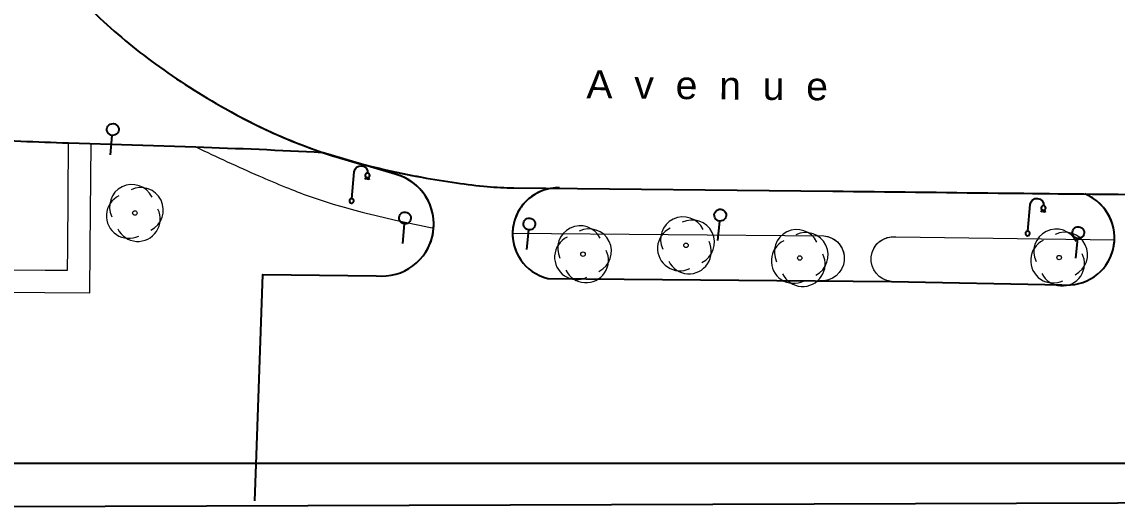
# Model space of a CAD drawing. Extents: x 996 to 1166918, y 537 to 295728.
# Drawn here: x 1042.63 to 1091.48, y 569.66 to 591.43 of the extents above; entities that cross this region are included whole.
import ezdxf

# ---------------------------------------------------------------- set-up
doc = ezdxf.new("R2010")
doc.units = 0
doc.header["$MEASUREMENT"] = 0
doc.linetypes.add('CONTINU', pattern=[0])
doc.layers.get('0').update_dxf_attribs({"linetype": 'CONTINUOUS', "lineweight": 0})
doc.layers.get('DEFPOINTS').update_dxf_attribs({"color": 6, "linetype": 'CONTINUOUS'})
for name, color, linetype in [('BORDURE', 7, 'CONTINU'), ('EP', 4, 'CONTINUOUS'), ('PANNEAUX', 7, 'CONTINUOUS'), ('TEXTE', 7, 'CONTINUOUS')]:
    doc.layers.add(name, color=color, linetype=linetype)
doc.layers.add('CF-TOPO-VEGETATION', color=94, linetype='CONTINUOUS', lineweight=0)
doc.layers.add('DIVERS', color=7, linetype='CONTINU', lineweight=5)
doc.layers.add('Fenêtre flottante', color=7, linetype='CONTINUOUS', plot=False)
doc.styles.get("Standard").update_dxf_attribs({"font": 'arial.ttf'})

# ---------------------------------------------------------------- blocks, each defined once
blk = doc.blocks.new('BL49', base_point=(1.5, 1))
blk.add_lwpolyline([(1.5, 0.5), (1.5, 1.125, -1.008035), (1.5, 1.5, -1.008035), (1.5, 1.125)], format="xyb")
blk = doc.blocks.new('BL55', base_point=(1.5, 1))
blk.add_lwpolyline([(1.5, 0.5625, 0.41421356), (1.4375, 0.5, 0.41421356), (1.5, 0.4375, 0.41421356), (1.5625, 0.5, 0.41421356), (1.5, 0.5625), (1.5, 1.3125, -0.41421356), (1.6875, 1.5, -0.41421356), (1.875, 1.3125, 0.41421356), (1.8125, 1.25, 0.41421356), (1.875, 1.1875, 0.41421356), (1.9375, 1.25, 0.41421356), (1.875, 1.3125)], format="xyb")
for points in [[(1.84375, 1.1875), (1.8125, 1.125)], [(1.875, 1.1875), (1.875, 1.125)], [(1.90625, 1.1875), (1.9375, 1.125)]]:
    blk.add_lwpolyline(points)
blk = doc.blocks.new('cf30arbre20')
blk.add_circle((0, 0), 0.1)
for centre, start, end in [((-0.3, 0), 90, 270), ((0, 0.3), 0, 180), ((0.3, 0), 270, 90), ((0, -0.3), 180, 0)]:
    blk.add_arc(centre, 1, start, end)

msp = doc.modelspace()

# ---------------------------------------------------------------- linework, layer by layer
at = {"layer": 'BORDURE'}
for points in [[(1036.653, 628.983), (1036.917, 608.864, 0.034657), (1037.046, 607.379, 0.027465), (1037.395, 605.74, 0.021806), (1037.965, 603.947, 0.017481), (1038.754, 602.001, 0.009225), (1039.636, 600.108, 0.011904), (1040.481, 598.475, 0.015874), (1041.29, 597.103, 0.022049), (1042.062, 595.991, 0.021672), (1043.787, 593.948, 0.016245), (1045.949, 591.746, 0.033742), (1048.576, 589.559, 0.028748), (1051.697, 587.562, 0.07511), (1058.724, 584.857, 0.008341), (1060.462, 584.504, 0.010579), (1062.017, 584.249, 0.013799), (1063.388, 584.091, 0.018621), (1064.575, 584.031), (1078.799, 583.882, -0.000316), (1086.18, 583.799, 0.000781), (1098.39, 583.681, -0.000959), (1114.338, 583.512, 0.000319), (1132.761, 583.296)], [(996.508, 614.534, 0.000079), (996.6, 614.408, 0.002545), (1000.84, 608.692, 0.00317), (1004.698, 603.612, 0.034624), (1008.737, 599.066, 0.032178), (1013.519, 594.953, 0.016693), (1016.116, 593.12, 0.017696), (1018.754, 591.517, 0.038005), (1024.153, 589.004, 0.03538), (1029.677, 587.365, 0.036573), (1035.283, 586.553, 0.003896), (1040.462, 586.224, 0.005831), (1044.704, 586.034), (1050.391, 585.854, -0.005511), (1056.02, 585.614)], [(1044.593, 593.093, 0.01006), (1045.949, 591.746, 0.033742), (1048.576, 589.559, 0.028748), (1051.697, 587.562, 0.046589), (1056.02, 585.614, 0.032802), (1060.462, 584.504, 0.010579), (1062.017, 584.249, 0.013799), (1063.388, 584.091, 0.018621), (1064.575, 584.031), (1078.799, 583.882, -0.000316), (1086.18, 583.799, 0.000781), (1098.39, 583.681, -0.000959), (1114.338, 583.512, 0.000319), (1132.761, 583.296)], [(1044.593, 586.038, 0.000152), (1044.704, 586.034), (1050.391, 585.854, -0.005511), (1056.02, 585.614)], [(1053.017, 570.071), (1053.071, 571.7), (1053.371, 580.163), (1058.435, 580.108, 0.930926), (1059.271, 584.642), (1056.02, 585.614)], [(1060.547, 581.029, 0.531768), (1059.271, 584.642), (1056.02, 585.614)], [(1066.607, 584.033, 0.898313), (1066.084, 579.995), (1081.411, 579.86), (1089.014, 579.709, 0.876535), (1090.04, 583.758)], [(1066.607, 584.033, 0.572245), (1064.753, 581.029, 0.572245)], [(1091.219, 581.029, 0.413042), (1090.04, 583.758)]]:
    msp.add_lwpolyline(points, format="xyb", dxfattribs=at)
at = {"layer": 'DEFPOINTS', "ltscale": 0.05}
msp.add_lwpolyline([(1019.011, 571.758), (1208.811, 571.758), (1208.811, 733.958), (1019.011, 733.958)], close=True, dxfattribs=at)
at = {"layer": 'DIVERS'}
for points in [[(1028.814, 587.565), (1027.805, 582.229), (1027.62, 581.246), (1027.293, 579.516), (1029.683, 579.494), (1033.969, 579.455), (1034.969, 579.446), (1035.969, 579.436), (1043.654, 579.366), (1045.656, 579.347), (1045.672, 581.349), (1045.71, 586.013)], [(1029.796, 587.38), (1028.788, 582.043), (1028.602, 581.061), (1028.497, 580.505), (1029.693, 580.494), (1033.978, 580.455), (1034.978, 580.446), (1035.978, 580.436), (1043.663, 580.366), (1044.664, 580.356), (1044.672, 581.357), (1044.71, 586.021)], [(1045.67, 581.029), (1045.672, 581.349), (1045.71, 586.013)]]:
    msp.add_lwpolyline(points, dxfattribs=at)
for points in [[(1050.391, 585.854, 0.009387), (1053.197, 584.565, 0.006639), (1054.387, 584.065, 0.024579), (1056.518, 583.306, 0.010265), (1057.804, 582.951, 0.007763), (1059.297, 582.595, 0.006095), (1060.995, 582.239)], [(1050.391, 585.854, 0.009387), (1053.197, 584.565, 0.006639), (1054.387, 584.065, 0.024579), (1056.518, 583.306, 0.010265), (1057.804, 582.951, 0.007763), (1059.297, 582.595, 0.006095), (1060.995, 582.239)], [(1064.515, 582.013), (1078.405, 581.893, -0.999959), (1078.211, 579.888)], [(1064.515, 582.013), (1078.405, 581.893, -0.347147), (1079.306, 581.029, -0.347147)], [(1081.411, 579.86, -0.999974), (1081.605, 581.849), (1091.364, 581.713)], [(1080.524, 581.029, -0.391469), (1081.605, 581.849), (1091.364, 581.713)]]:
    msp.add_lwpolyline(points, format="xyb", dxfattribs=at)
at = {"layer": 'Fenêtre flottante', "ltscale": 0.05}
msp.add_lwpolyline([(996.084, 743.381), (1208.386, 744.076), (1208.955, 570.356), (996.654, 569.66)], close=True, dxfattribs=at)

# ---------------------------------------------------------------- block references
at = {"layer": 'CF-TOPO-VEGETATION', "lineweight": 0, "rotation": 296.1877314899976}
for p in [(1047.666, 582.911), (1072.249, 581.465), (1067.658, 581.07), (1077.324, 580.903), (1088.894, 580.921)]:
    msp.add_blockref('cf30arbre20', p, dxfattribs=at)
at = {"layer": 'EP', "xscale": 1.600000000000002, "yscale": 1.600000000000023, "rotation": 354.8591234038923}
for p in [(1057.407, 584.245), (1087.562, 582.792)]:
    msp.add_blockref('BL55', p, dxfattribs=at)
at = {"layer": 'PANNEAUX', "xscale": 1.399999999999997, "yscale": 1.399999999999977, "rotation": 354.859123403894}
for p in [(1046.643, 586.197), (1059.676, 582.251), (1073.737, 582.378), (1065.22, 581.983), (1089.71, 581.599)]:
    msp.add_blockref('BL49', p, dxfattribs=at)

# ---------------------------------------------------------------- texts
at = {"layer": 'TEXTE'}
msp.add_text('A  v  e  n  u  e', height=1.25001, rotation=359.4879, dxfattribs=at).set_placement((1067.806, 588.027))

doc.saveas('drawing.dxf')
